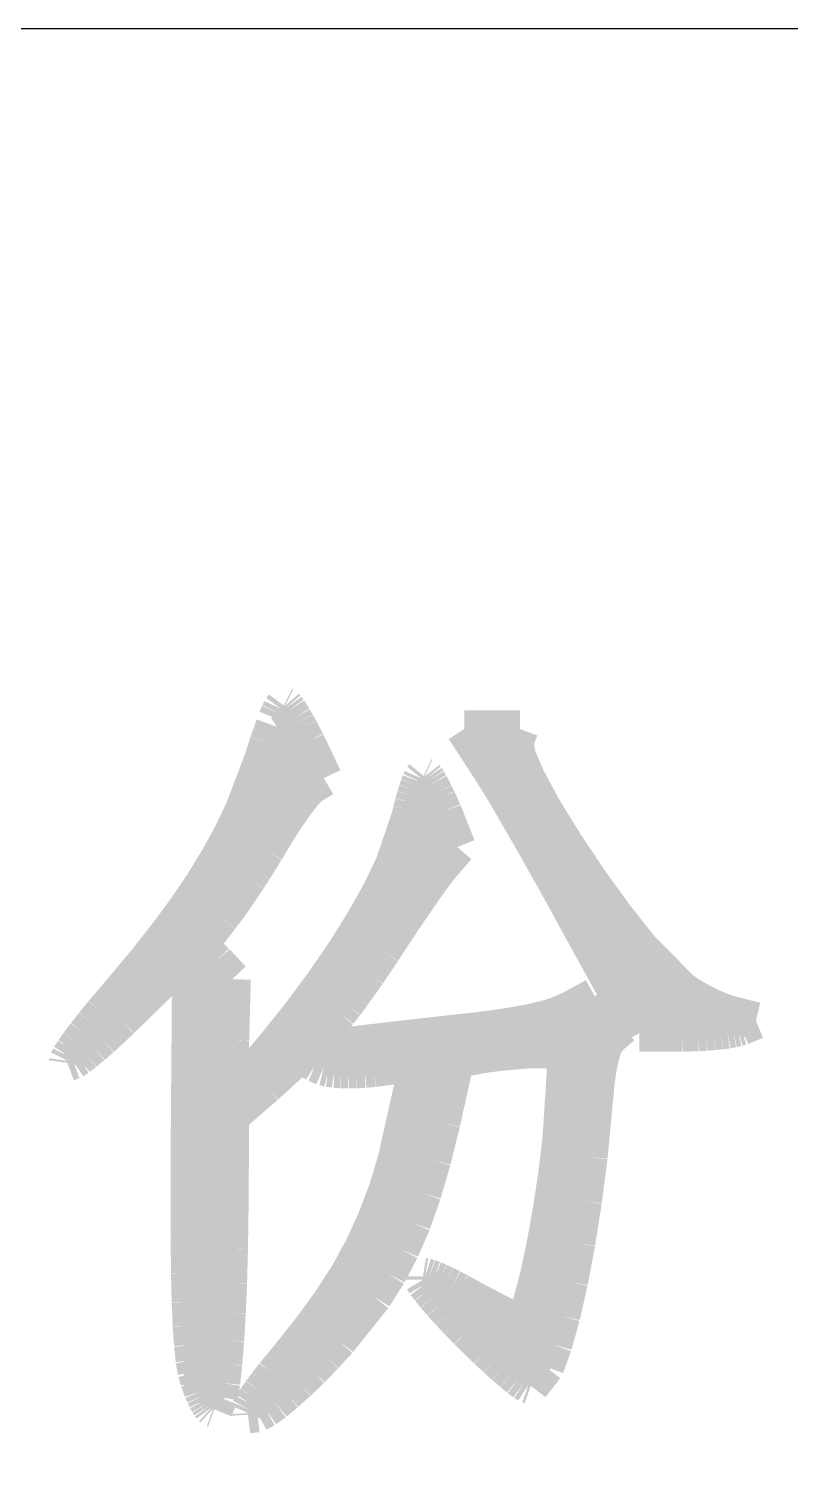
# Model space of a CAD drawing. Extents: x -61 to 349, y -42 to 245.
# Drawn here: x 331.989 to 334.071, y -30.607 to -26.689 of the extents above; entities that cross this region are included whole.
import ezdxf

# ---------------------------------------------------------------- set-up
doc = ezdxf.new("R2010")
doc.units = 0
doc.layers.add('BOARD_GEOMETRY_DIMENSION', color=2, linetype='CONTINUOUS')
doc.layers.add('BOARD_GEOMETRY_SILKSCREEN_TOP', color=1, linetype='CONTINUOUS')

msp = doc.modelspace()

# ---------------------------------------------------------------- linework, layer by layer
at = {"layer": 'BOARD_GEOMETRY_DIMENSION'}
msp.add_lwpolyline([(343.887552, -26.68905), (287.57753, -26.68905), (287.57753, -37.189156)], dxfattribs=at)
at = {"layer": 'BOARD_GEOMETRY_DIMENSION', "const_width": 0.1016}
for points in [[(332.67396, -28.560014), (332.667356, -28.575508)], [(332.679548, -28.54833), (332.67396, -28.560014)], [(332.68666, -28.538678), (332.679548, -28.54833)], [(332.689708, -28.540202), (332.68666, -28.538678)], [(332.694026, -28.545028), (332.689708, -28.540202)], [(332.699614, -28.552648), (332.694026, -28.545028)], [(332.705964, -28.562554), (332.699614, -28.552648)], [(332.713584, -28.574492), (332.705964, -28.562554)], [(332.660244, -28.59405), (332.65237, -28.615894)], [(332.721712, -28.588462), (332.713584, -28.574492)], [(332.730348, -28.60421), (332.721712, -28.588462)], [(332.74889, -28.639262), (332.730348, -28.60421)], [(333.180182, -28.602686), (333.248508, -28.707588)], [(333.332074, -28.602686), (333.180182, -28.602686)], [(333.31912, -28.636976), (333.332074, -28.602686)], [(332.643988, -28.63977), (332.635606, -28.665424)], [(332.65237, -28.615894), (332.643988, -28.63977)], [(332.662022, -28.708604), (332.694026, -28.615386)], [(332.694026, -28.615386), (332.7146, -28.688538)], [(332.694026, -28.615386), (332.795626, -28.737306)], [(332.795626, -28.737306), (332.74889, -28.639262)], [(333.230728, -28.626816), (333.280258, -28.639516)], [(333.280258, -28.639516), (333.275178, -28.661106)], [(333.323692, -28.674822), (333.31912, -28.636976)], [(332.635606, -28.665424), (332.62697, -28.692602)], [(332.7146, -28.688538), (332.740762, -28.722066)], [(333.275178, -28.661106), (333.301086, -28.731718)], [(333.351378, -28.739084), (333.323692, -28.674822)], [(332.564232, -28.937458), (332.662022, -28.708604)], [(332.62697, -28.692602), (332.576678, -28.824428)], [(332.740762, -28.722066), (332.7019, -28.716986)], [(332.7019, -28.716986), (332.719172, -28.74137)], [(333.248508, -28.707588), (333.28356, -28.763468)], [(332.702408, -28.768548), (332.66126, -28.781502)], [(332.719172, -28.74137), (332.686152, -28.750768)], [(332.686152, -28.750768), (332.702408, -28.768548)], [(332.746858, -28.77185), (332.756256, -28.762198)], [(332.756256, -28.762198), (332.763622, -28.75661)], [(332.763622, -28.75661), (332.795626, -28.737306)], [(333.055468, -28.758134), (333.050896, -28.77185)], [(333.059532, -28.746704), (333.055468, -28.758134)], [(333.063342, -28.738322), (333.059532, -28.746704)], [(333.069184, -28.73121), (333.063342, -28.738322)], [(333.071978, -28.73248), (333.069184, -28.73121)], [(333.075788, -28.737306), (333.071978, -28.73248)], [(333.080614, -28.744672), (333.075788, -28.737306)], [(333.086456, -28.754578), (333.080614, -28.744672)], [(333.092552, -28.766262), (333.086456, -28.754578)], [(333.099664, -28.779978), (333.092552, -28.766262)], [(333.28356, -28.763468), (333.306928, -28.802838)], [(333.301086, -28.731718), (333.463138, -29.00426)], [(333.39659, -28.822904), (333.351378, -28.739084)], [(332.673198, -28.79852), (332.653132, -28.823412)], [(332.66126, -28.781502), (332.673198, -28.79852)], [(332.710282, -28.818586), (332.72349, -28.800298)], [(332.72349, -28.800298), (332.735682, -28.784804)], [(332.735682, -28.784804), (332.746858, -28.77185)], [(333.040736, -28.805886), (333.035656, -28.825698)], [(333.036164, -28.94457), (333.070962, -28.793948)], [(333.045816, -28.788106), (333.040736, -28.805886)], [(333.050896, -28.77185), (333.045816, -28.788106)], [(333.070962, -28.793948), (333.098902, -28.876498)], [(333.10703, -28.795218), (333.099664, -28.779978)], [(333.122524, -28.829254), (333.10703, -28.795218)], [(333.306928, -28.802838), (333.33309, -28.84805)], [(332.576678, -28.824428), (332.545436, -28.88996)], [(332.653132, -28.823412), (332.62951, -28.893516)], [(332.68158, -28.861258), (332.696058, -28.83916)], [(332.696058, -28.83916), (332.710282, -28.818586)], [(333.030576, -28.846526), (332.986888, -28.974542)], [(333.035656, -28.825698), (333.030576, -28.846526)], [(333.160878, -28.92552), (333.122524, -28.829254)], [(333.455518, -28.918154), (333.39659, -28.822904)], [(332.65237, -28.908502), (332.68158, -28.861258)], [(333.098902, -28.876498), (333.116936, -28.91663)], [(333.33309, -28.84805), (333.362046, -28.898342)], [(332.545436, -28.88996), (332.509622, -28.955492)], [(332.62951, -28.893516), (332.535784, -29.011626)], [(332.637638, -28.933394), (332.65237, -28.908502)], [(333.080868, -28.898596), (333.024734, -29.05506)], [(333.116936, -28.91663), (333.080868, -28.898596)], [(333.362046, -28.898342), (333.392526, -28.95219)], [(333.52232, -29.017976), (333.455518, -28.918154)], [(332.449678, -29.124402), (332.564232, -28.937458)], [(332.509622, -28.955492), (332.468982, -29.022294)], [(332.605126, -28.985464), (332.621636, -28.959048)], [(332.621636, -28.959048), (332.637638, -28.933394)], [(332.99146, -29.073094), (333.036164, -28.94457)], [(333.024734, -29.05506), (333.102966, -28.932124)], [(333.120492, -28.97251), (333.160878, -28.92552)], [(333.392526, -28.95219), (333.424276, -29.008578)], [(332.588362, -29.011626), (332.605126, -28.985464)], [(332.986888, -28.974542), (332.951836, -29.047186)], [(333.085186, -29.01823), (333.09941, -28.998926)], [(333.09941, -28.998926), (333.111094, -28.983432)], [(333.111094, -28.983432), (333.120492, -28.97251)], [(332.468982, -29.022294), (332.422754, -29.090874)], [(332.535784, -29.011626), (332.513686, -29.117798)], [(332.513686, -29.117798), (332.588362, -29.011626)], [(332.555342, -29.060648), (332.571598, -29.036772)], [(332.588362, -29.011626), (332.571598, -29.036772)], [(333.051912, -29.065728), (333.069184, -29.040582)], [(333.069184, -29.040582), (333.085186, -29.01823)], [(333.424276, -29.008578), (333.45628, -29.066236)], [(333.463138, -29.00426), (333.645764, -29.322268)], [(333.592678, -29.115258), (333.52232, -29.017976)], [(332.540102, -29.082492), (332.555342, -29.060648)], [(332.8924, -29.218128), (332.99146, -29.073094)], [(332.951836, -29.047186), (332.908656, -29.124656)], [(333.03337, -29.092906), (333.051912, -29.065728)], [(333.45628, -29.066236), (333.487776, -29.124148)], [(333.71536, -29.375354), (333.51724, -29.066998)], [(333.51724, -29.066998), (333.739236, -29.337762)], [(332.422754, -29.090874), (332.370938, -29.161486)], [(332.453996, -29.19476), (332.513686, -29.117798)], [(332.513686, -29.117798), (332.540102, -29.082492)], [(333.014066, -29.121354), (333.03337, -29.092906)], [(333.661258, -29.202126), (333.592678, -29.115258)], [(332.370176, -29.233368), (332.449678, -29.124402)], [(332.908656, -29.124656), (332.857856, -29.206444)], [(332.975204, -29.179774), (333.014066, -29.121354)], [(333.487776, -29.124148), (333.658718, -29.434028)], [(332.370938, -29.161486), (332.313026, -29.235146)], [(332.500986, -29.239464), (332.453996, -29.19476)], [(332.956154, -29.209492), (332.975204, -29.179774)], [(332.191614, -29.379418), (332.370176, -29.233368)], [(332.313026, -29.235146), (332.248764, -29.312108)], [(332.2701, -29.37002), (332.432406, -29.211778)], [(332.432406, -29.211778), (332.428088, -29.758894)], [(332.432406, -29.211778), (332.480666, -29.306012)], [(332.79207, -29.374084), (332.8924, -29.218128)], [(332.857856, -29.206444), (332.79969, -29.291534)], [(332.935834, -29.239718), (332.956154, -29.209492)], [(333.774288, -29.316426), (333.661258, -29.202126)], [(332.480666, -29.306012), (332.500986, -29.239464)], [(332.500986, -29.239464), (332.54569, -29.286708)], [(332.894432, -29.299662), (332.91526, -29.270198)], [(332.91526, -29.270198), (332.935834, -29.239718)], [(332.248764, -29.312108), (332.191614, -29.379418)], [(332.54569, -29.286708), (332.47076, -29.377894)], [(332.480666, -29.306012), (332.47076, -29.377894)], [(332.541372, -29.453332), (332.54569, -29.286708)], [(332.79969, -29.291534), (332.734412, -29.379926)], [(332.874366, -29.327602), (332.894432, -29.299662)], [(333.78902, -29.326332), (333.774288, -29.316426)], [(332.836774, -29.377132), (332.855062, -29.353764)], [(332.855062, -29.353764), (332.874366, -29.327602)], [(333.537052, -29.333698), (333.470758, -29.37002)], [(333.575406, -29.374084), (333.537052, -29.333698)], [(333.645764, -29.322268), (333.683356, -29.406088)], [(333.739236, -29.337762), (333.78648, -29.355796)], [(333.78648, -29.355796), (333.815944, -29.365702)], [(333.805022, -29.336238), (333.78902, -29.326332)], [(333.821532, -29.345636), (333.805022, -29.336238)], [(333.838804, -29.354526), (333.821532, -29.345636)], [(333.855568, -29.362908), (333.838804, -29.354526)], [(332.191614, -29.379418), (332.166468, -29.410152)], [(332.241398, -29.398214), (332.2701, -29.37002)], [(332.47076, -29.377894), (332.464156, -30.410912)], [(332.51013, -29.629862), (332.505812, -29.36621)], [(332.734412, -29.379926), (332.662276, -29.470096)], [(332.715108, -29.445458), (332.79207, -29.374084)], [(332.806548, -29.412692), (332.836774, -29.377132)], [(333.404718, -29.394658), (333.372968, -29.402532)], [(333.431642, -29.386784), (333.404718, -29.394658)], [(333.416402, -29.435552), (333.526638, -29.379418)], [(333.470758, -29.37002), (333.431642, -29.386784)], [(333.526638, -29.379418), (333.559404, -29.404056)], [(333.611982, -29.414978), (333.575406, -29.374084)], [(333.874618, -29.402024), (333.71536, -29.375354)], [(333.872078, -29.37002), (333.855568, -29.362908)], [(333.887826, -29.37637), (333.872078, -29.37002)], [(333.915258, -29.385006), (333.887826, -29.37637)], [(333.977234, -29.399992), (333.915258, -29.385006)], [(332.166468, -29.410152), (332.144624, -29.437838)], [(332.187804, -29.447998), (332.213458, -29.424376)], [(332.213458, -29.424376), (332.241398, -29.398214)], [(332.74, -29.485336), (332.806548, -29.412692)], [(333.156814, -29.434028), (333.066136, -29.444188)], [(333.206598, -29.428694), (333.156814, -29.434028)], [(333.253588, -29.422852), (333.206598, -29.428694)], [(333.297022, -29.416502), (333.253588, -29.422852)], [(333.337154, -29.409644), (333.297022, -29.416502)], [(333.372968, -29.402532), (333.337154, -29.409644)], [(333.559404, -29.404056), (333.44993, -29.447236)], [(333.579724, -29.442664), (333.611982, -29.414978)], [(333.658718, -29.434028), (333.77632, -29.434028)], [(333.683356, -29.406088), (333.874618, -29.402024)], [(333.77632, -29.434028), (333.819754, -29.432758)], [(333.819754, -29.432758), (333.84109, -29.431488)], [(333.84109, -29.431488), (333.861918, -29.42971)], [(333.861918, -29.42971), (333.881222, -29.427678)], [(333.881222, -29.427678), (333.898748, -29.425392)], [(333.898748, -29.425392), (333.914242, -29.422598)], [(333.914242, -29.422598), (333.926942, -29.419804)], [(333.926942, -29.419804), (333.936594, -29.41701)], [(333.936594, -29.41701), (333.977234, -29.399992)], [(332.126336, -29.462476), (332.111604, -29.48305)], [(332.144624, -29.437838), (332.126336, -29.462476)], [(332.142592, -29.486098), (332.163928, -29.468826)], [(332.163928, -29.468826), (332.187804, -29.447998)], [(332.535022, -29.617924), (332.541372, -29.453332)], [(332.662276, -29.470096), (332.584298, -29.562298)], [(332.604872, -29.5656), (332.715108, -29.445458)], [(332.825598, -29.472636), (332.74, -29.485336)], [(332.844902, -29.470096), (332.825598, -29.472636)], [(332.87081, -29.466794), (332.844902, -29.470096)], [(332.90256, -29.462984), (332.87081, -29.466794)], [(332.938628, -29.45892), (332.90256, -29.462984)], [(332.97876, -29.454094), (332.938628, -29.45892)], [(333.021432, -29.449268), (332.97876, -29.454094)], [(333.066136, -29.444188), (333.021432, -29.449268)], [(333.081122, -29.48305), (333.416402, -29.435552)], [(333.44993, -29.447236), (333.54137, -29.43733)], [(333.54137, -29.43733), (333.501746, -29.467556)], [(333.501746, -29.467556), (333.524352, -29.485336)], [(333.55915, -29.475938), (333.565246, -29.460952)], [(333.565246, -29.460952), (333.572358, -29.450284)], [(333.572358, -29.450284), (333.579724, -29.442664)], [(332.09484, -29.515308), (332.110334, -29.509466)], [(332.095602, -29.509974), (332.09484, -29.515308)], [(332.10119, -29.499052), (332.095602, -29.509974)], [(332.111604, -29.48305), (332.10119, -29.499052)], [(332.110334, -29.509466), (332.124812, -29.499814)], [(332.124812, -29.499814), (332.142592, -29.486098)], [(332.637638, -29.577284), (332.731618, -29.491686)], [(332.731618, -29.491686), (332.77429, -29.517594)], [(332.802738, -29.501592), (332.927198, -29.502354)], [(332.927198, -29.502354), (333.081122, -29.48305)], [(333.113634, -29.513022), (333.081122, -29.48305)], [(333.081122, -29.48305), (333.103728, -29.580078)], [(333.144114, -29.562298), (333.156814, -29.506672)], [(333.156814, -29.506672), (333.235808, -29.491686)], [(333.235808, -29.491686), (333.268574, -29.487622)], [(333.268574, -29.487622), (333.286608, -29.48559)], [(333.286608, -29.48559), (333.304896, -29.483812)], [(333.304896, -29.483812), (333.341218, -29.480764)], [(333.341218, -29.480764), (333.357982, -29.479748)], [(333.357982, -29.479748), (333.37373, -29.47924)], [(333.37373, -29.47924), (333.387446, -29.478986)], [(333.387446, -29.478986), (333.455772, -29.478986)], [(333.455772, -29.478986), (333.455772, -29.547312)], [(333.498952, -29.492194), (333.493364, -29.636466)], [(333.524352, -29.485336), (333.498952, -29.492194)], [(333.548228, -29.51734), (333.553308, -29.49448)], [(333.553308, -29.49448), (333.55915, -29.475938)], [(332.77429, -29.517594), (332.79588, -29.526992)], [(332.79588, -29.526992), (332.809596, -29.530294)], [(332.809596, -29.530294), (332.825598, -29.532834)], [(332.825598, -29.532834), (332.843378, -29.53385)], [(332.843378, -29.53385), (332.862936, -29.534358)], [(332.862936, -29.534358), (332.884272, -29.53385)], [(332.884272, -29.53385), (332.90764, -29.532834)], [(332.90764, -29.532834), (332.932278, -29.530294)], [(332.932278, -29.530294), (333.04988, -29.515308)], [(333.04988, -29.515308), (333.03718, -29.587952)], [(333.064612, -29.694378), (333.091282, -29.550868)], [(333.091282, -29.550868), (333.113634, -29.513022)], [(333.455772, -29.547312), (333.44485, -29.721048)], [(333.539592, -29.574998), (333.543656, -29.543756)], [(333.543656, -29.543756), (333.548228, -29.51734)], [(332.584298, -29.562298), (332.535022, -29.617924)], [(332.541372, -29.660596), (332.637638, -29.577284)], [(333.03718, -29.587952), (332.994254, -29.78023)], [(333.11846, -29.67863), (333.144114, -29.562298)], [(333.532734, -29.649928), (333.539592, -29.574998)], [(332.49616, -29.855922), (332.51013, -29.629862)], [(332.53934, -29.929836), (332.541372, -29.660596)], [(333.493364, -29.636466), (333.47152, -29.819346)], [(333.52105, -29.772356), (333.532734, -29.649928)], [(333.01432, -29.888434), (333.064612, -29.694378)], [(333.09306, -29.780992), (333.11846, -29.67863)], [(333.44485, -29.721048), (333.432912, -29.820362)], [(332.428088, -29.758894), (332.428088, -29.995622)], [(332.994254, -29.78023), (332.968346, -29.865066)], [(333.066644, -29.87167), (333.09306, -29.780992)], [(333.505556, -29.892498), (333.52105, -29.772356)], [(333.432912, -29.820362), (333.417672, -29.920438)], [(333.47152, -29.819346), (333.44485, -30.031182)], [(332.500224, -30.072076), (332.49616, -29.855922)], [(332.968346, -29.865066), (332.938374, -29.944314)], [(332.944724, -30.044644), (333.01432, -29.888434)], [(333.038196, -29.952442), (333.066644, -29.87167)], [(333.487522, -30.007052), (333.505556, -29.892498)], [(332.537816, -30.025594), (332.53934, -29.929836)], [(333.417672, -29.920438), (333.400654, -30.015434)], [(332.938374, -29.944314), (332.90383, -30.019752)], [(333.006954, -30.024832), (333.038196, -29.952442)], [(332.428088, -29.995622), (332.429104, -30.089094)], [(332.90383, -30.019752), (332.863952, -30.09265)], [(333.400654, -30.015434), (333.38262, -30.099)], [(333.467456, -30.11297), (333.487522, -30.007052)], [(332.53553, -30.116018), (332.537816, -30.025594)], [(332.83525, -30.223968), (332.944724, -30.044644)], [(332.971902, -30.09138), (333.006954, -30.024832)], [(333.44485, -30.031182), (333.4004, -30.20314)], [(332.429104, -30.089094), (332.430882, -30.168088)], [(332.500224, -30.182312), (332.500224, -30.072076)], [(332.863952, -30.09265), (332.81747, -30.165294)], [(332.932532, -30.15361), (332.971902, -30.09138)], [(333.073502, -30.099508), (333.067152, -30.098492)], [(333.067152, -30.098492), (333.067152, -30.10789)], [(333.083408, -30.102556), (333.073502, -30.099508)], [(333.38262, -30.099), (333.365094, -30.166056)], [(332.531974, -30.198822), (332.53553, -30.116018)], [(333.067152, -30.10789), (333.073756, -30.118812)], [(333.073756, -30.118812), (333.084932, -30.133544)], [(333.096108, -30.107128), (333.083408, -30.102556)], [(333.084932, -30.133544), (333.099664, -30.151578)], [(333.11084, -30.113478), (333.096108, -30.107128)], [(333.12735, -30.121098), (333.11084, -30.113478)], [(333.145638, -30.129988), (333.12735, -30.121098)], [(333.164942, -30.140148), (333.145638, -30.129988)], [(333.44612, -30.20695), (333.467456, -30.11297)], [(332.430882, -30.168088), (332.433676, -30.233112)], [(332.81747, -30.165294), (332.764384, -30.238446)], [(332.836266, -30.273752), (332.932532, -30.15361)], [(333.099664, -30.151578), (333.117698, -30.172406)], [(333.117698, -30.172406), (333.139034, -30.195774)], [(333.361284, -30.352492), (333.144622, -30.159706)], [(333.144622, -30.159706), (333.336138, -30.295088)], [(333.205836, -30.162754), (333.164942, -30.140148)], [(333.226918, -30.17393), (333.205836, -30.162754)], [(333.247238, -30.184598), (333.226918, -30.17393)], [(333.365094, -30.166056), (333.34833, -30.21076)], [(332.493112, -30.298136), (332.500224, -30.182312)], [(332.527656, -30.27299), (332.531974, -30.198822)], [(333.139034, -30.195774), (333.16291, -30.221174)], [(333.266034, -30.194504), (333.247238, -30.184598)], [(333.28356, -30.203648), (333.266034, -30.194504)], [(333.299054, -30.211522), (333.28356, -30.203648)], [(333.312262, -30.217872), (333.299054, -30.211522)], [(333.322676, -30.222698), (333.312262, -30.217872)], [(333.34833, -30.21076), (333.334106, -30.227016)], [(333.4004, -30.20314), (333.361284, -30.352492)], [(333.424276, -30.28569), (333.44612, -30.20695)], [(332.433676, -30.233112), (332.437232, -30.285944)], [(332.764384, -30.238446), (332.703932, -30.314646)], [(332.734158, -30.332934), (332.83525, -30.223968)], [(333.16291, -30.221174), (333.188818, -30.248098)], [(333.188818, -30.248098), (333.241904, -30.299914)], [(333.379318, -30.223714), (333.298292, -30.240732)], [(333.334106, -30.227016), (333.322676, -30.222698)], [(333.336138, -30.295088), (333.379318, -30.223714)], [(332.437232, -30.285944), (332.441804, -30.327854)], [(332.464156, -30.410912), (332.527656, -30.27299)], [(332.527656, -30.27299), (332.522322, -30.337252)], [(332.79842, -30.315154), (332.836266, -30.273752)], [(333.402432, -30.345634), (333.424276, -30.28569)], [(332.441804, -30.327854), (332.447138, -30.359604)], [(332.65237, -30.419548), (332.734158, -30.332934)], [(332.703932, -30.314646), (332.65999, -30.367732)], [(332.76159, -30.353254), (332.79842, -30.315154)], [(333.241904, -30.299914), (333.266796, -30.323028)], [(333.266796, -30.323028), (333.290164, -30.343856)], [(332.447138, -30.359604), (332.453996, -30.382718)], [(332.516734, -30.389576), (332.522322, -30.337252)], [(332.65999, -30.367732), (332.641194, -30.392116)], [(332.725776, -30.387544), (332.76159, -30.353254)], [(333.290164, -30.343856), (333.311246, -30.362144)], [(333.311246, -30.362144), (333.32928, -30.37713)], [(333.361792, -30.397704), (333.402432, -30.345634)], [(332.464156, -30.410912), (332.453996, -30.382718)], [(332.464156, -30.410912), (332.46949, -30.423358)], [(332.510384, -30.428692), (332.516734, -30.389576)], [(332.641194, -30.392116), (332.62443, -30.414468)], [(332.692502, -30.417516), (332.725776, -30.387544)], [(333.32928, -30.37713), (333.344266, -30.388306)], [(333.344266, -30.388306), (333.355188, -30.395418)], [(333.355188, -30.395418), (333.361792, -30.397704)], [(332.46949, -30.423358), (332.474824, -30.43428)], [(332.474824, -30.43428), (332.480158, -30.443678)], [(332.480158, -30.443678), (332.484984, -30.451298)], [(332.484984, -30.451298), (332.489302, -30.45714)], [(332.496668, -30.461966), (332.510384, -30.428692)], [(332.599792, -30.450282), (332.592426, -30.46349)], [(332.610714, -30.434026), (332.599792, -30.450282)], [(332.62443, -30.414468), (332.610714, -30.434026)], [(332.636114, -30.461204), (332.662276, -30.442408)], [(332.662276, -30.442408), (332.692502, -30.417516)], [(332.489302, -30.45714), (332.493112, -30.460696)], [(332.493112, -30.460696), (332.496668, -30.461966)], [(332.592426, -30.46349), (332.588362, -30.47238)], [(332.588362, -30.47238), (332.588616, -30.476952)], [(332.588616, -30.476952), (332.61427, -30.473904)], [(332.61427, -30.473904), (332.636114, -30.461204)]]:
    msp.add_lwpolyline(points, dxfattribs=at)
at = {"layer": 'BOARD_GEOMETRY_SILKSCREEN_TOP'}
msp.add_lwpolyline([(343.887552, -26.68905), (287.57753, -26.68905), (287.57753, -37.189156)], dxfattribs=at)
at = {"layer": 'BOARD_GEOMETRY_SILKSCREEN_TOP', "const_width": 0.1016}
for points in [[(332.67396, -28.560014), (332.667356, -28.575508)], [(332.679548, -28.54833), (332.67396, -28.560014)], [(332.68666, -28.538678), (332.679548, -28.54833)], [(332.689708, -28.540202), (332.68666, -28.538678)], [(332.694026, -28.545028), (332.689708, -28.540202)], [(332.699614, -28.552648), (332.694026, -28.545028)], [(332.705964, -28.562554), (332.699614, -28.552648)], [(332.713584, -28.574492), (332.705964, -28.562554)], [(332.660244, -28.59405), (332.65237, -28.615894)], [(332.721712, -28.588462), (332.713584, -28.574492)], [(332.730348, -28.60421), (332.721712, -28.588462)], [(332.74889, -28.639262), (332.730348, -28.60421)], [(333.332074, -28.602686), (333.180182, -28.602686)], [(333.180182, -28.602686), (333.248508, -28.707588)], [(333.31912, -28.636976), (333.332074, -28.602686)], [(332.643988, -28.63977), (332.635606, -28.665424)], [(332.65237, -28.615894), (332.643988, -28.63977)], [(332.662022, -28.708604), (332.694026, -28.615386)], [(332.694026, -28.615386), (332.795626, -28.737306)], [(332.694026, -28.615386), (332.7146, -28.688538)], [(332.795626, -28.737306), (332.74889, -28.639262)], [(333.230728, -28.626816), (333.280258, -28.639516)], [(333.280258, -28.639516), (333.275178, -28.661106)], [(333.323692, -28.674822), (333.31912, -28.636976)], [(332.635606, -28.665424), (332.62697, -28.692602)], [(332.7146, -28.688538), (332.740762, -28.722066)], [(333.275178, -28.661106), (333.301086, -28.731718)], [(333.351378, -28.739084), (333.323692, -28.674822)], [(332.564232, -28.937458), (332.662022, -28.708604)], [(332.62697, -28.692602), (332.576678, -28.824428)], [(332.7019, -28.716986), (332.719172, -28.74137)], [(332.740762, -28.722066), (332.7019, -28.716986)], [(333.248508, -28.707588), (333.28356, -28.763468)], [(332.702408, -28.768548), (332.66126, -28.781502)], [(332.719172, -28.74137), (332.686152, -28.750768)], [(332.686152, -28.750768), (332.702408, -28.768548)], [(332.746858, -28.77185), (332.756256, -28.762198)], [(332.756256, -28.762198), (332.763622, -28.75661)], [(332.763622, -28.75661), (332.795626, -28.737306)], [(333.055468, -28.758134), (333.050896, -28.77185)], [(333.059532, -28.746704), (333.055468, -28.758134)], [(333.063342, -28.738322), (333.059532, -28.746704)], [(333.069184, -28.73121), (333.063342, -28.738322)], [(333.071978, -28.73248), (333.069184, -28.73121)], [(333.075788, -28.737306), (333.071978, -28.73248)], [(333.080614, -28.744672), (333.075788, -28.737306)], [(333.086456, -28.754578), (333.080614, -28.744672)], [(333.092552, -28.766262), (333.086456, -28.754578)], [(333.099664, -28.779978), (333.092552, -28.766262)], [(333.28356, -28.763468), (333.306928, -28.802838)], [(333.301086, -28.731718), (333.463138, -29.00426)], [(333.39659, -28.822904), (333.351378, -28.739084)], [(332.673198, -28.79852), (332.653132, -28.823412)], [(332.66126, -28.781502), (332.673198, -28.79852)], [(332.710282, -28.818586), (332.72349, -28.800298)], [(332.72349, -28.800298), (332.735682, -28.784804)], [(332.735682, -28.784804), (332.746858, -28.77185)], [(333.040736, -28.805886), (333.035656, -28.825698)], [(333.036164, -28.94457), (333.070962, -28.793948)], [(333.045816, -28.788106), (333.040736, -28.805886)], [(333.050896, -28.77185), (333.045816, -28.788106)], [(333.070962, -28.793948), (333.098902, -28.876498)], [(333.10703, -28.795218), (333.099664, -28.779978)], [(333.122524, -28.829254), (333.10703, -28.795218)], [(333.306928, -28.802838), (333.33309, -28.84805)], [(332.576678, -28.824428), (332.545436, -28.88996)], [(332.653132, -28.823412), (332.62951, -28.893516)], [(332.68158, -28.861258), (332.696058, -28.83916)], [(332.696058, -28.83916), (332.710282, -28.818586)], [(333.030576, -28.846526), (332.986888, -28.974542)], [(333.035656, -28.825698), (333.030576, -28.846526)], [(333.160878, -28.92552), (333.122524, -28.829254)], [(333.455518, -28.918154), (333.39659, -28.822904)], [(332.65237, -28.908502), (332.68158, -28.861258)], [(333.098902, -28.876498), (333.116936, -28.91663)], [(333.33309, -28.84805), (333.362046, -28.898342)], [(332.545436, -28.88996), (332.509622, -28.955492)], [(332.62951, -28.893516), (332.535784, -29.011626)], [(332.637638, -28.933394), (332.65237, -28.908502)], [(333.080868, -28.898596), (333.024734, -29.05506)], [(333.116936, -28.91663), (333.080868, -28.898596)], [(333.362046, -28.898342), (333.392526, -28.95219)], [(333.52232, -29.017976), (333.455518, -28.918154)], [(332.449678, -29.124402), (332.564232, -28.937458)], [(332.509622, -28.955492), (332.468982, -29.022294)], [(332.605126, -28.985464), (332.621636, -28.959048)], [(332.621636, -28.959048), (332.637638, -28.933394)], [(332.99146, -29.073094), (333.036164, -28.94457)], [(333.024734, -29.05506), (333.102966, -28.932124)], [(333.120492, -28.97251), (333.160878, -28.92552)], [(333.392526, -28.95219), (333.424276, -29.008578)], [(332.588362, -29.011626), (332.605126, -28.985464)], [(332.986888, -28.974542), (332.951836, -29.047186)], [(333.085186, -29.01823), (333.09941, -28.998926)], [(333.09941, -28.998926), (333.111094, -28.983432)], [(333.111094, -28.983432), (333.120492, -28.97251)], [(332.468982, -29.022294), (332.422754, -29.090874)], [(332.513686, -29.117798), (332.588362, -29.011626)], [(332.535784, -29.011626), (332.513686, -29.117798)], [(332.555342, -29.060648), (332.571598, -29.036772)], [(332.588362, -29.011626), (332.571598, -29.036772)], [(333.051912, -29.065728), (333.069184, -29.040582)], [(333.069184, -29.040582), (333.085186, -29.01823)], [(333.424276, -29.008578), (333.45628, -29.066236)], [(333.463138, -29.00426), (333.645764, -29.322268)], [(333.592678, -29.115258), (333.52232, -29.017976)], [(332.540102, -29.082492), (332.555342, -29.060648)], [(332.8924, -29.218128), (332.99146, -29.073094)], [(332.951836, -29.047186), (332.908656, -29.124656)], [(333.03337, -29.092906), (333.051912, -29.065728)], [(333.45628, -29.066236), (333.487776, -29.124148)], [(333.51724, -29.066998), (333.739236, -29.337762)], [(333.71536, -29.375354), (333.51724, -29.066998)], [(332.422754, -29.090874), (332.370938, -29.161486)], [(332.453996, -29.19476), (332.513686, -29.117798)], [(332.513686, -29.117798), (332.540102, -29.082492)], [(333.014066, -29.121354), (333.03337, -29.092906)], [(333.661258, -29.202126), (333.592678, -29.115258)], [(332.370176, -29.233368), (332.449678, -29.124402)], [(332.908656, -29.124656), (332.857856, -29.206444)], [(332.975204, -29.179774), (333.014066, -29.121354)], [(333.487776, -29.124148), (333.658718, -29.434028)], [(332.370938, -29.161486), (332.313026, -29.235146)], [(332.500986, -29.239464), (332.453996, -29.19476)], [(332.956154, -29.209492), (332.975204, -29.179774)], [(332.191614, -29.379418), (332.370176, -29.233368)], [(332.313026, -29.235146), (332.248764, -29.312108)], [(332.2701, -29.37002), (332.432406, -29.211778)], [(332.432406, -29.211778), (332.428088, -29.758894)], [(332.432406, -29.211778), (332.480666, -29.306012)], [(332.79207, -29.374084), (332.8924, -29.218128)], [(332.857856, -29.206444), (332.79969, -29.291534)], [(332.935834, -29.239718), (332.956154, -29.209492)], [(333.774288, -29.316426), (333.661258, -29.202126)], [(332.480666, -29.306012), (332.500986, -29.239464)], [(332.500986, -29.239464), (332.54569, -29.286708)], [(332.894432, -29.299662), (332.91526, -29.270198)], [(332.91526, -29.270198), (332.935834, -29.239718)], [(332.248764, -29.312108), (332.191614, -29.379418)], [(332.54569, -29.286708), (332.47076, -29.377894)], [(332.480666, -29.306012), (332.47076, -29.377894)], [(332.541372, -29.453332), (332.54569, -29.286708)], [(332.79969, -29.291534), (332.734412, -29.379926)], [(332.874366, -29.327602), (332.894432, -29.299662)], [(333.78902, -29.326332), (333.774288, -29.316426)], [(332.836774, -29.377132), (332.855062, -29.353764)], [(332.855062, -29.353764), (332.874366, -29.327602)], [(333.537052, -29.333698), (333.470758, -29.37002)], [(333.575406, -29.374084), (333.537052, -29.333698)], [(333.645764, -29.322268), (333.683356, -29.406088)], [(333.739236, -29.337762), (333.78648, -29.355796)], [(333.78648, -29.355796), (333.815944, -29.365702)], [(333.805022, -29.336238), (333.78902, -29.326332)], [(333.821532, -29.345636), (333.805022, -29.336238)], [(333.838804, -29.354526), (333.821532, -29.345636)], [(333.855568, -29.362908), (333.838804, -29.354526)], [(332.191614, -29.379418), (332.166468, -29.410152)], [(332.241398, -29.398214), (332.2701, -29.37002)], [(332.47076, -29.377894), (332.464156, -30.410912)], [(332.51013, -29.629862), (332.505812, -29.36621)], [(332.734412, -29.379926), (332.662276, -29.470096)], [(332.715108, -29.445458), (332.79207, -29.374084)], [(332.806548, -29.412692), (332.836774, -29.377132)], [(333.404718, -29.394658), (333.372968, -29.402532)], [(333.431642, -29.386784), (333.404718, -29.394658)], [(333.416402, -29.435552), (333.526638, -29.379418)], [(333.470758, -29.37002), (333.431642, -29.386784)], [(333.526638, -29.379418), (333.559404, -29.404056)], [(333.611982, -29.414978), (333.575406, -29.374084)], [(333.874618, -29.402024), (333.71536, -29.375354)], [(333.872078, -29.37002), (333.855568, -29.362908)], [(333.887826, -29.37637), (333.872078, -29.37002)], [(333.915258, -29.385006), (333.887826, -29.37637)], [(333.977234, -29.399992), (333.915258, -29.385006)], [(332.166468, -29.410152), (332.144624, -29.437838)], [(332.187804, -29.447998), (332.213458, -29.424376)], [(332.213458, -29.424376), (332.241398, -29.398214)], [(332.74, -29.485336), (332.806548, -29.412692)], [(333.156814, -29.434028), (333.066136, -29.444188)], [(333.206598, -29.428694), (333.156814, -29.434028)], [(333.253588, -29.422852), (333.206598, -29.428694)], [(333.297022, -29.416502), (333.253588, -29.422852)], [(333.337154, -29.409644), (333.297022, -29.416502)], [(333.372968, -29.402532), (333.337154, -29.409644)], [(333.559404, -29.404056), (333.44993, -29.447236)], [(333.579724, -29.442664), (333.611982, -29.414978)], [(333.658718, -29.434028), (333.77632, -29.434028)], [(333.683356, -29.406088), (333.874618, -29.402024)], [(333.77632, -29.434028), (333.819754, -29.432758)], [(333.819754, -29.432758), (333.84109, -29.431488)], [(333.84109, -29.431488), (333.861918, -29.42971)], [(333.861918, -29.42971), (333.881222, -29.427678)], [(333.881222, -29.427678), (333.898748, -29.425392)], [(333.898748, -29.425392), (333.914242, -29.422598)], [(333.914242, -29.422598), (333.926942, -29.419804)], [(333.926942, -29.419804), (333.936594, -29.41701)], [(333.936594, -29.41701), (333.977234, -29.399992)], [(332.126336, -29.462476), (332.111604, -29.48305)], [(332.144624, -29.437838), (332.126336, -29.462476)], [(332.142592, -29.486098), (332.163928, -29.468826)], [(332.163928, -29.468826), (332.187804, -29.447998)], [(332.535022, -29.617924), (332.541372, -29.453332)], [(332.662276, -29.470096), (332.584298, -29.562298)], [(332.604872, -29.5656), (332.715108, -29.445458)], [(332.825598, -29.472636), (332.74, -29.485336)], [(332.844902, -29.470096), (332.825598, -29.472636)], [(332.87081, -29.466794), (332.844902, -29.470096)], [(332.90256, -29.462984), (332.87081, -29.466794)], [(332.938628, -29.45892), (332.90256, -29.462984)], [(332.97876, -29.454094), (332.938628, -29.45892)], [(333.021432, -29.449268), (332.97876, -29.454094)], [(333.066136, -29.444188), (333.021432, -29.449268)], [(333.081122, -29.48305), (333.416402, -29.435552)], [(333.44993, -29.447236), (333.54137, -29.43733)], [(333.54137, -29.43733), (333.501746, -29.467556)], [(333.501746, -29.467556), (333.524352, -29.485336)], [(333.55915, -29.475938), (333.565246, -29.460952)], [(333.565246, -29.460952), (333.572358, -29.450284)], [(333.572358, -29.450284), (333.579724, -29.442664)], [(332.09484, -29.515308), (332.110334, -29.509466)], [(332.095602, -29.509974), (332.09484, -29.515308)], [(332.10119, -29.499052), (332.095602, -29.509974)], [(332.111604, -29.48305), (332.10119, -29.499052)], [(332.110334, -29.509466), (332.124812, -29.499814)], [(332.124812, -29.499814), (332.142592, -29.486098)], [(332.637638, -29.577284), (332.731618, -29.491686)], [(332.731618, -29.491686), (332.77429, -29.517594)], [(332.802738, -29.501592), (332.927198, -29.502354)], [(332.927198, -29.502354), (333.081122, -29.48305)], [(333.081122, -29.48305), (333.103728, -29.580078)], [(333.113634, -29.513022), (333.081122, -29.48305)], [(333.144114, -29.562298), (333.156814, -29.506672)], [(333.156814, -29.506672), (333.235808, -29.491686)], [(333.235808, -29.491686), (333.268574, -29.487622)], [(333.268574, -29.487622), (333.286608, -29.48559)], [(333.286608, -29.48559), (333.304896, -29.483812)], [(333.304896, -29.483812), (333.341218, -29.480764)], [(333.341218, -29.480764), (333.357982, -29.479748)], [(333.357982, -29.479748), (333.37373, -29.47924)], [(333.37373, -29.47924), (333.387446, -29.478986)], [(333.387446, -29.478986), (333.455772, -29.478986)], [(333.455772, -29.478986), (333.455772, -29.547312)], [(333.498952, -29.492194), (333.493364, -29.636466)], [(333.524352, -29.485336), (333.498952, -29.492194)], [(333.548228, -29.51734), (333.553308, -29.49448)], [(333.553308, -29.49448), (333.55915, -29.475938)], [(332.77429, -29.517594), (332.79588, -29.526992)], [(332.79588, -29.526992), (332.809596, -29.530294)], [(332.809596, -29.530294), (332.825598, -29.532834)], [(332.825598, -29.532834), (332.843378, -29.53385)], [(332.843378, -29.53385), (332.862936, -29.534358)], [(332.862936, -29.534358), (332.884272, -29.53385)], [(332.884272, -29.53385), (332.90764, -29.532834)], [(332.90764, -29.532834), (332.932278, -29.530294)], [(332.932278, -29.530294), (333.04988, -29.515308)], [(333.04988, -29.515308), (333.03718, -29.587952)], [(333.064612, -29.694378), (333.091282, -29.550868)], [(333.091282, -29.550868), (333.113634, -29.513022)], [(333.455772, -29.547312), (333.44485, -29.721048)], [(333.539592, -29.574998), (333.543656, -29.543756)], [(333.543656, -29.543756), (333.548228, -29.51734)], [(332.584298, -29.562298), (332.535022, -29.617924)], [(332.541372, -29.660596), (332.637638, -29.577284)], [(333.03718, -29.587952), (332.994254, -29.78023)], [(333.11846, -29.67863), (333.144114, -29.562298)], [(333.532734, -29.649928), (333.539592, -29.574998)], [(332.49616, -29.855922), (332.51013, -29.629862)], [(332.53934, -29.929836), (332.541372, -29.660596)], [(333.493364, -29.636466), (333.47152, -29.819346)], [(333.52105, -29.772356), (333.532734, -29.649928)], [(333.01432, -29.888434), (333.064612, -29.694378)], [(333.09306, -29.780992), (333.11846, -29.67863)], [(333.44485, -29.721048), (333.432912, -29.820362)], [(332.428088, -29.758894), (332.428088, -29.995622)], [(332.994254, -29.78023), (332.968346, -29.865066)], [(333.066644, -29.87167), (333.09306, -29.780992)], [(333.505556, -29.892498), (333.52105, -29.772356)], [(333.432912, -29.820362), (333.417672, -29.920438)], [(333.47152, -29.819346), (333.44485, -30.031182)], [(332.500224, -30.072076), (332.49616, -29.855922)], [(332.968346, -29.865066), (332.938374, -29.944314)], [(332.944724, -30.044644), (333.01432, -29.888434)], [(333.038196, -29.952442), (333.066644, -29.87167)], [(333.487522, -30.007052), (333.505556, -29.892498)], [(332.537816, -30.025594), (332.53934, -29.929836)], [(333.417672, -29.920438), (333.400654, -30.015434)], [(332.938374, -29.944314), (332.90383, -30.019752)], [(333.006954, -30.024832), (333.038196, -29.952442)], [(332.428088, -29.995622), (332.429104, -30.089094)], [(332.90383, -30.019752), (332.863952, -30.09265)], [(333.400654, -30.015434), (333.38262, -30.099)], [(333.467456, -30.11297), (333.487522, -30.007052)], [(332.53553, -30.116018), (332.537816, -30.025594)], [(332.83525, -30.223968), (332.944724, -30.044644)], [(332.971902, -30.09138), (333.006954, -30.024832)], [(333.44485, -30.031182), (333.4004, -30.20314)], [(332.429104, -30.089094), (332.430882, -30.168088)], [(332.500224, -30.182312), (332.500224, -30.072076)], [(332.863952, -30.09265), (332.81747, -30.165294)], [(332.932532, -30.15361), (332.971902, -30.09138)], [(333.067152, -30.098492), (333.067152, -30.10789)], [(333.073502, -30.099508), (333.067152, -30.098492)], [(333.083408, -30.102556), (333.073502, -30.099508)], [(333.38262, -30.099), (333.365094, -30.166056)], [(332.531974, -30.198822), (332.53553, -30.116018)], [(333.067152, -30.10789), (333.073756, -30.118812)], [(333.073756, -30.118812), (333.084932, -30.133544)], [(333.096108, -30.107128), (333.083408, -30.102556)], [(333.084932, -30.133544), (333.099664, -30.151578)], [(333.11084, -30.113478), (333.096108, -30.107128)], [(333.12735, -30.121098), (333.11084, -30.113478)], [(333.145638, -30.129988), (333.12735, -30.121098)], [(333.164942, -30.140148), (333.145638, -30.129988)], [(333.44612, -30.20695), (333.467456, -30.11297)], [(332.430882, -30.168088), (332.433676, -30.233112)], [(332.81747, -30.165294), (332.764384, -30.238446)], [(332.836266, -30.273752), (332.932532, -30.15361)], [(333.099664, -30.151578), (333.117698, -30.172406)], [(333.117698, -30.172406), (333.139034, -30.195774)], [(333.144622, -30.159706), (333.336138, -30.295088)], [(333.361284, -30.352492), (333.144622, -30.159706)], [(333.205836, -30.162754), (333.164942, -30.140148)], [(333.226918, -30.17393), (333.205836, -30.162754)], [(333.247238, -30.184598), (333.226918, -30.17393)], [(333.365094, -30.166056), (333.34833, -30.21076)], [(332.493112, -30.298136), (332.500224, -30.182312)], [(332.527656, -30.27299), (332.531974, -30.198822)], [(333.139034, -30.195774), (333.16291, -30.221174)], [(333.266034, -30.194504), (333.247238, -30.184598)], [(333.28356, -30.203648), (333.266034, -30.194504)], [(333.299054, -30.211522), (333.28356, -30.203648)], [(333.312262, -30.217872), (333.299054, -30.211522)], [(333.322676, -30.222698), (333.312262, -30.217872)], [(333.34833, -30.21076), (333.334106, -30.227016)], [(333.4004, -30.20314), (333.361284, -30.352492)], [(333.424276, -30.28569), (333.44612, -30.20695)], [(332.433676, -30.233112), (332.437232, -30.285944)], [(332.764384, -30.238446), (332.703932, -30.314646)], [(332.734158, -30.332934), (332.83525, -30.223968)], [(333.16291, -30.221174), (333.188818, -30.248098)], [(333.188818, -30.248098), (333.241904, -30.299914)], [(333.379318, -30.223714), (333.298292, -30.240732)], [(333.334106, -30.227016), (333.322676, -30.222698)], [(333.336138, -30.295088), (333.379318, -30.223714)], [(332.437232, -30.285944), (332.441804, -30.327854)], [(332.464156, -30.410912), (332.527656, -30.27299)], [(332.527656, -30.27299), (332.522322, -30.337252)], [(332.79842, -30.315154), (332.836266, -30.273752)], [(333.402432, -30.345634), (333.424276, -30.28569)], [(332.441804, -30.327854), (332.447138, -30.359604)], [(332.65237, -30.419548), (332.734158, -30.332934)], [(332.703932, -30.314646), (332.65999, -30.367732)], [(332.76159, -30.353254), (332.79842, -30.315154)], [(333.241904, -30.299914), (333.266796, -30.323028)], [(333.266796, -30.323028), (333.290164, -30.343856)], [(332.447138, -30.359604), (332.453996, -30.382718)], [(332.516734, -30.389576), (332.522322, -30.337252)], [(332.65999, -30.367732), (332.641194, -30.392116)], [(332.725776, -30.387544), (332.76159, -30.353254)], [(333.290164, -30.343856), (333.311246, -30.362144)], [(333.311246, -30.362144), (333.32928, -30.37713)], [(333.361792, -30.397704), (333.402432, -30.345634)], [(332.464156, -30.410912), (332.453996, -30.382718)], [(332.464156, -30.410912), (332.46949, -30.423358)], [(332.510384, -30.428692), (332.516734, -30.389576)], [(332.641194, -30.392116), (332.62443, -30.414468)], [(332.692502, -30.417516), (332.725776, -30.387544)], [(333.32928, -30.37713), (333.344266, -30.388306)], [(333.344266, -30.388306), (333.355188, -30.395418)], [(333.355188, -30.395418), (333.361792, -30.397704)], [(332.46949, -30.423358), (332.474824, -30.43428)], [(332.474824, -30.43428), (332.480158, -30.443678)], [(332.480158, -30.443678), (332.484984, -30.451298)], [(332.484984, -30.451298), (332.489302, -30.45714)], [(332.496668, -30.461966), (332.510384, -30.428692)], [(332.599792, -30.450282), (332.592426, -30.46349)], [(332.610714, -30.434026), (332.599792, -30.450282)], [(332.62443, -30.414468), (332.610714, -30.434026)], [(332.636114, -30.461204), (332.662276, -30.442408)], [(332.662276, -30.442408), (332.692502, -30.417516)], [(332.489302, -30.45714), (332.493112, -30.460696)], [(332.493112, -30.460696), (332.496668, -30.461966)], [(332.592426, -30.46349), (332.588362, -30.47238)], [(332.588362, -30.47238), (332.588616, -30.476952)], [(332.588616, -30.476952), (332.61427, -30.473904)], [(332.61427, -30.473904), (332.636114, -30.461204)]]:
    msp.add_lwpolyline(points, dxfattribs=at)

doc.saveas('drawing.dxf')
